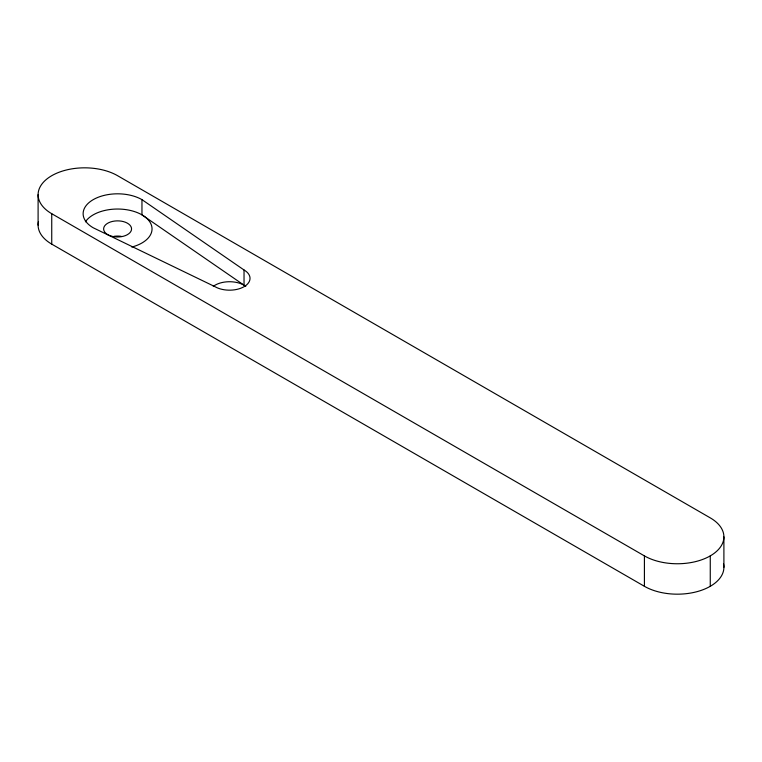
<?xml version="1.0" encoding="UTF-8"?>
<svg xmlns="http://www.w3.org/2000/svg" width="762" height="762" viewBox="0 0 762 762"><rect width="100%" height="100%" fill="white"/><g stroke="black" fill="none" stroke-linecap="round" stroke-linejoin="round"><path stroke-width="1.14" d="M710.26 555.889A46.568 26.88 0 0 0 710.26 517.874L117.586 175.698A46.568 26.88 0 0 0 51.74 175.698A46.568 26.88 0 0 0 51.74 213.712L644.414 555.889A46.568 26.88 0 0 0 710.26 555.889L710.26 586.302M38.5 221.609A46.568 26.88 0 0 0 51.74 244.126L644.414 586.302A46.568 26.88 0 0 0 697.935 591.407A46.568 26.88 0 0 0 723.5 563.785M141.961 199.644L244.03 269.986A20.488 11.83 0 0 1 244.03 286.712A20.488 11.83 0 0 1 215.055 286.712L93.221 227.781A34.461 19.898 0 0 1 93.221 199.644A34.461 19.898 0 0 1 141.961 199.644L141.961 214.855L244.03 285.188L244.03 269.986M723.9 536.877L723.9 567.299M644.414 555.889L644.414 586.302M51.74 213.712L51.74 244.126M38.1 194.701L38.1 225.123M113.976 236.344A13.973 8.068 0 0 1 121.206 236.344M85.42 221.799A34.461 19.898 0 0 1 141.227 214.446A34.461 19.898 0 0 1 131.816 247.04M213.284 286.35A20.488 11.83 0 0 1 245.793 286.35M110.604 235.906A13.973 8.068 0 0 0 131.559 228.924A13.973 8.068 0 0 0 110.604 221.942A13.973 8.068 0 0 0 110.604 235.906"/></g></svg>
